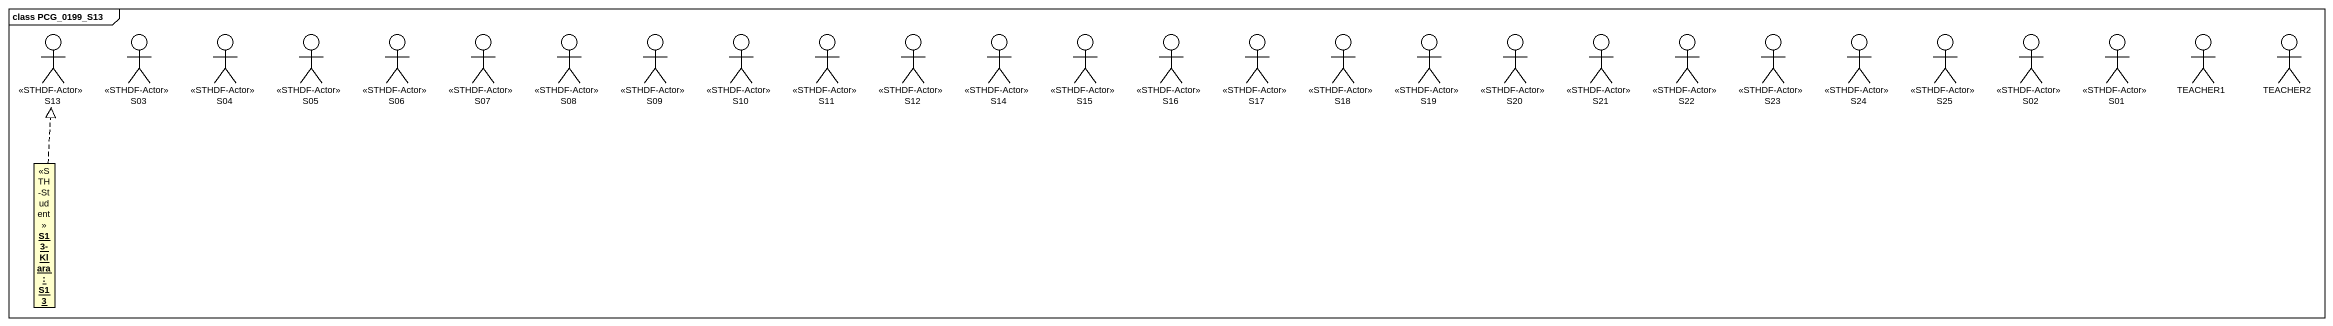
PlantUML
@startuml
mainframe class PCG_0199_S13
allowmixing
hide circle
hide empty members
actor S13 <<STHDF-Actor>>
actor S03 <<STHDF-Actor>>
actor S04 <<STHDF-Actor>>
actor S05 <<STHDF-Actor>>
actor S06 <<STHDF-Actor>>
actor S07 <<STHDF-Actor>>
actor S08 <<STHDF-Actor>>
actor S09 <<STHDF-Actor>>
actor S10 <<STHDF-Actor>>
actor S11 <<STHDF-Actor>>
actor S12 <<STHDF-Actor>>
actor S14 <<STHDF-Actor>>
actor S15 <<STHDF-Actor>>
actor S16 <<STHDF-Actor>>
actor S17 <<STHDF-Actor>>
actor S18 <<STHDF-Actor>>
actor S19 <<STHDF-Actor>>
actor S20 <<STHDF-Actor>>
actor S21 <<STHDF-Actor>>
actor S22 <<STHDF-Actor>>
actor S23 <<STHDF-Actor>>
actor S24 <<STHDF-Actor>>
actor S25 <<STHDF-Actor>>
actor S02 <<STHDF-Actor>>
actor S01 <<STHDF-Actor>>
actor TEACHER1
actor TEACHER2
object "S13-Klara : S13" as S13_Klara <<STH-Student>>
S13_Klara .up.|> S13
@enduml
